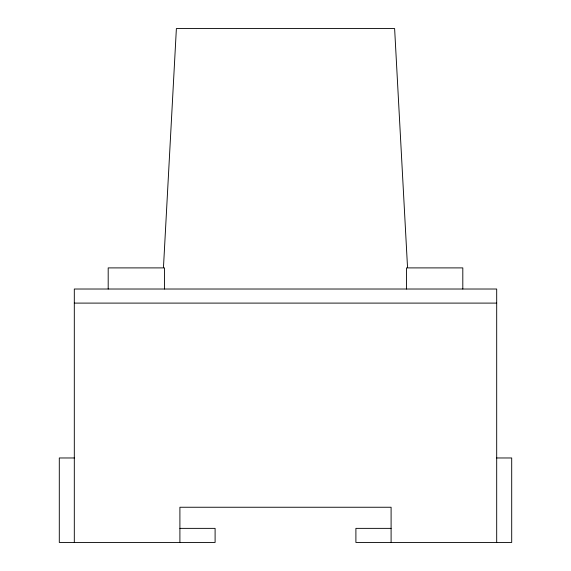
<?xml version="1.0" encoding="UTF-8"?>
<svg xmlns="http://www.w3.org/2000/svg" width="571" height="571" viewBox="0 0 571 571"><rect width="100%" height="100%" fill="white"/><g stroke="black" fill="none" stroke-linecap="round" stroke-linejoin="round"><path stroke-width="0.86" d="M163.456 267.685L176.382 28.55L394.618 28.55L407.544 267.685M74.309 303.101L496.691 303.101M74.309 457.971L59.298 457.971L59.298 542.45L215.103 542.45L215.103 528.368L179.901 528.368M496.691 457.971L511.702 457.971L511.702 542.45L355.897 542.45L355.897 528.368L391.099 528.368M496.691 542.45L496.691 289.019L74.309 289.019L74.309 542.45M462.81 289.019L462.81 267.899L406.495 267.899L406.495 289.019M391.099 542.45L391.099 507.248L179.901 507.248L179.901 542.45M164.505 289.019L164.505 267.899L108.19 267.899L108.19 289.019"/></g></svg>
